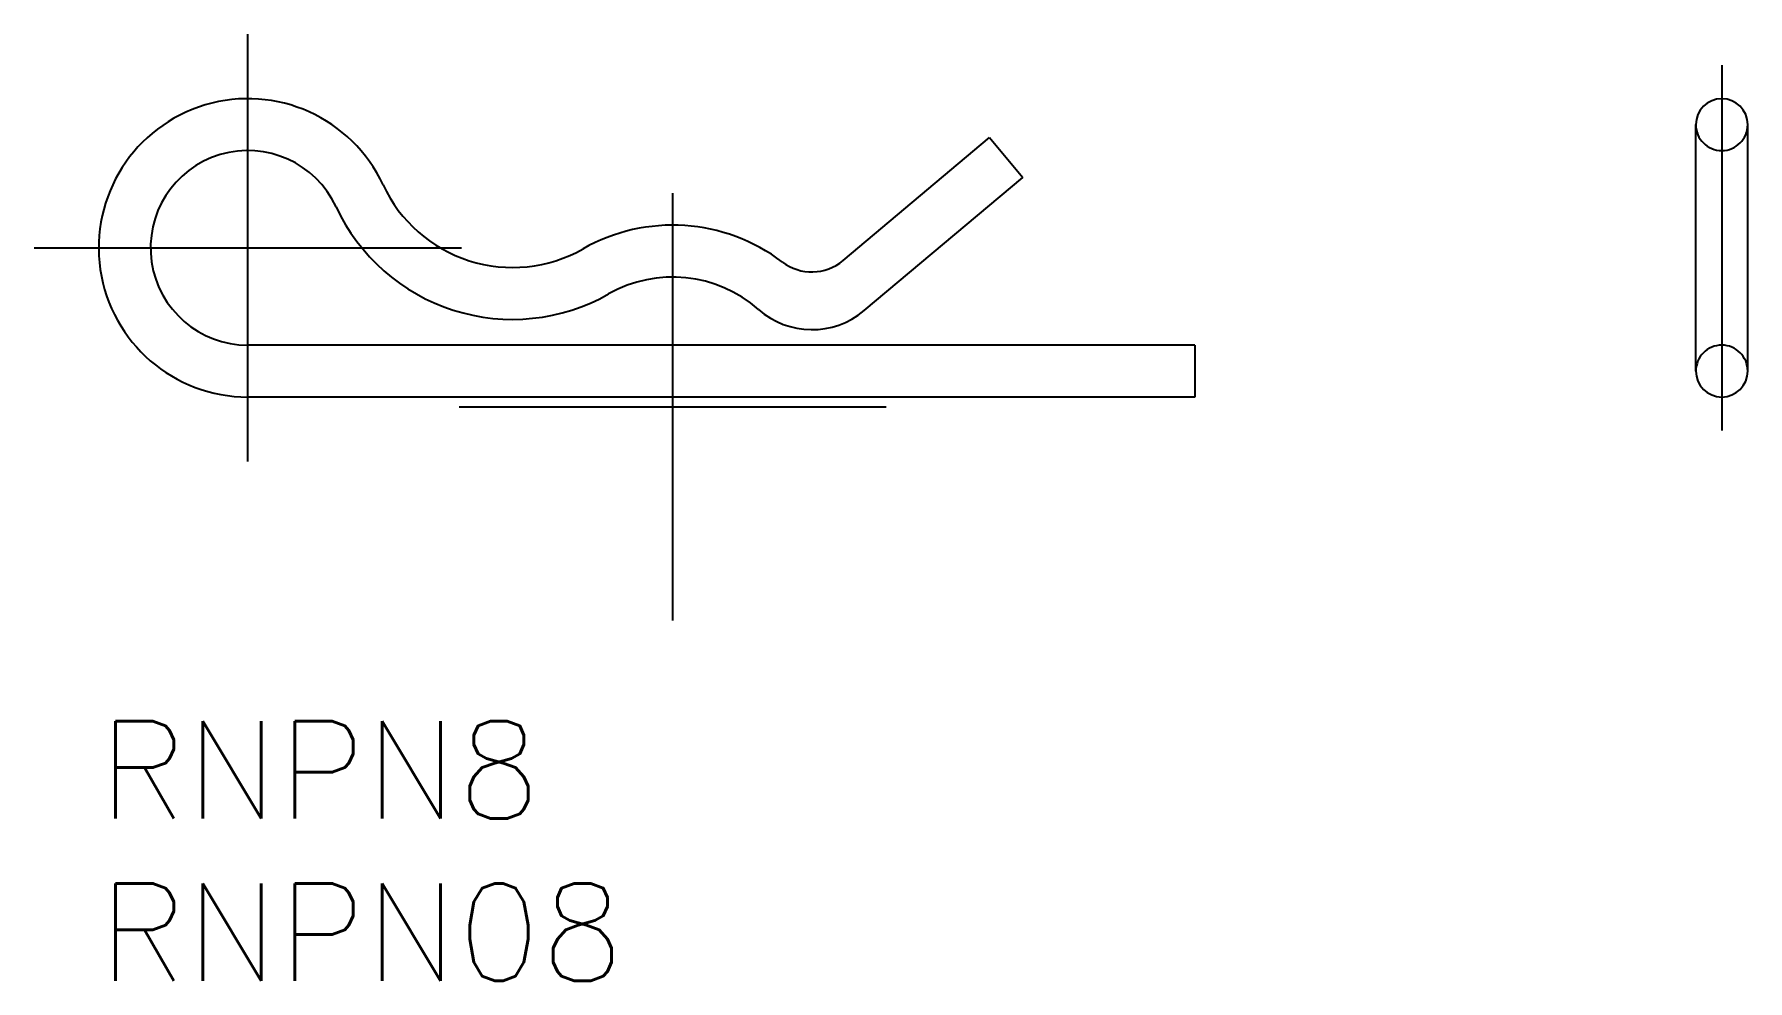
# Model space of a CAD drawing. Extents: x -2 to 50.8, y -8 to 21.2.
import ezdxf

# ---------------------------------------------------------------- set-up
doc = ezdxf.new("R2010")
doc.units = 0
doc.header["$LTSCALE"] = 0.5
doc.linetypes.add('CENTER', pattern=[50.8, 31.75, -6.35, 6.35, -6.35])
doc.linetypes.add('DASHED', pattern=[19.05, 12.7, -6.35])
for name, color, linetype in [('MSM_CENTER', 1, 'CENTER'), ('MSM_CONTINUOUS', 7, 'CONTINUOUS'), ('MSM_DASHED', 4, 'DASHED'), ('MSM_PART_NUMBER', 7, 'CONTINUOUS')]:
    doc.layers.add(name, color=color, linetype=linetype)
doc.styles.get("Standard").update_dxf_attribs({"font": 'txt.shx', "height": 3, "bigfont": 'bigfont.shx'})

msp = doc.modelspace()

# ---------------------------------------------------------------- linework, layer by layer
at = {"layer": 'MSM_CENTER'}
for p, q in [((4.6, 8.013), (4.6, 21.187)), ((50.05, 20.237), (50.05, 8.963)), ((17.7, 3.113), (17.7, 16.287)), ((-1.987, 14.6), (11.187, 14.6)), ((11.113, 9.7), (24.287, 9.7))]:
    msp.add_line(p, q, dxfattribs=at)
at = {"layer": 'MSM_CONTINUOUS'}
for p, q in [((22.953, 14.209), (27.472, 18)), ((27.472, 18), (28.5, 16.774)), ((49.25, 10.8), (49.25, 18.4)), ((50.85, 10.8), (50.85, 18.4)), ((23.602, 12.664), (28.5, 16.774)), ((33.8, 11.6), (4.6, 11.6)), ((33.8, 11.6), (33.8, 10)), ((33.8, 10), (4.6, 10))]:
    msp.add_line(p, q, dxfattribs=at)
for centre, radius, start, end in [((4.6, 14.6), 4.6, 24.9401, 270), ((50.05, 18.4), 0.8, 0, 180), ((4.6, 14.6), 3, 24.9401, 270), ((12.761, 18.395), 4.4, 204.9401, 299.599), ((12.761, 18.395), 6, 204.9401, 299.599), ((17.7, 9.7), 5.6, 52.8343, 119.599), ((21.989, 15.358), 1.5, 232.8343, 310), ((17.7, 9.7), 4, 48.646, 119.599), ((21.995, 14.579), 2.5, 228.646, 310), ((50.05, 10.8), 0.8, 180, 0)]:
    msp.add_arc(centre, radius, start, end, dxfattribs=at)
at = {"layer": 'MSM_DASHED'}
for centre, start, end in [((50.05, 18.4), 180, 0), ((50.05, 10.8), 0, 180)]:
    msp.add_arc(centre, 0.8, start, end, dxfattribs=at)

# ---------------------------------------------------------------- texts
at = {"layer": 'MSM_PART_NUMBER'}
for s, p in [('RNPN8', (0, -3)), ('RNPN08', (0, -8))]:
    msp.add_text(s, height=3, dxfattribs=at).set_placement(p)

doc.saveas('drawing.dxf')
